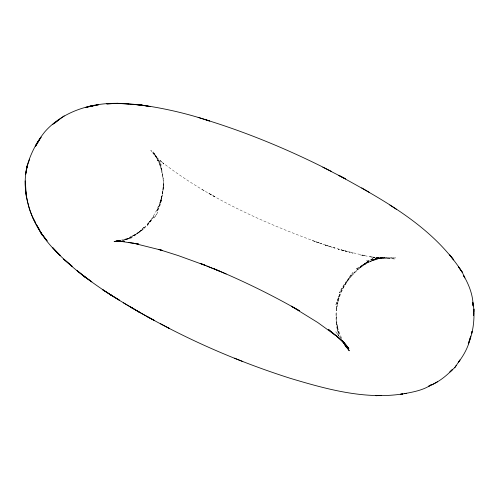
<?xml version="1.0" encoding="UTF-8"?>
<svg xmlns="http://www.w3.org/2000/svg" width="499" height="499" viewBox="0 0 499 499"><rect width="100%" height="100%" fill="white"/><g stroke="black" fill="none" stroke-linecap="round" stroke-linejoin="round"><path stroke-width="0.37" stroke-dasharray="2.5 1.87" d="M163.435 186.932L163.678 180.601L162.936 190.967L159.842 203.654L162.736 192.065L163.61 185.715L162.736 192.065M147.143 225.511L154.434 215.674L151.447 220.352L147.143 225.511L142.358 230.133M366.865 262.056L373.751 257.983C359.218 266.023 346.624 277.856 339.332 292.907C346.025 280.999 355.194 270.689 366.653 263.123L358.887 268.375L364.052 264.801L376.901 258.145L370.139 261.694L382.446 257.372L372.454 260.397L364.613 263.366L372.454 260.397L384.972 257.465L375.897 258.738L371.618 259.742L382.153 257.908L365.162 261.052M368.181 261.276C352.319 271.481 341.004 287.586 335.634 305.55L340.904 291.241L352.674 272.635C345.358 281.879 340.461 292.626 337.205 303.885L339.451 294.285L336.295 310.559L337.411 302.824L336.469 309.343L336.669 308.245L336.126 321.325L338.777 335.802L336.126 321.325L336.008 313.528L337.324 326.596L336.657 323.888L338.316 330.113L341.915 338.971M122.18 240.855L128.636 238.36L122.785 240.624M374.306 259.86L376.146 259.293M121.263 240.156C132.403 237.705 141.641 231.118 148.983 222.641L147.417 224.338L151.652 219.286L148.153 223.483C154.877 215.256 159.256 205.432 162.412 195.358L160.048 202.588C163.466 192.483 164.227 181.63 161.932 171.188M373.951 259.262L379.677 258.195L377.269 258.363L386.257 257.777L395.539 257.921L373.321 257.733L382.165 258.002L369.878 256.773L374.986 257.596L360.465 254.952L365.58 255.806L338.072 249.12L346.649 251.44L325.074 245.003L328.436 246.082L312.586 240.68L321.843 243.849C264.744 223.409 207.977 198.328 160.054 160.647L163.915 164.034L154.996 155.825M123.184 240.262L131.48 237.998L122.86 240.262M385.577 258.07L379.739 257.733L395.245 259.018L385.577 258.07L389.731 258.47M379.514 257.977L383.706 258.532L373.957 257.247M343.387 250.398L353.011 253.143L349.275 252.076M325.074 245.003L334.885 248.122L331.623 247.08M202.001 189.501L205.494 191.491M156.499 157.31L158.47 159.88L161.221 165.1L158.47 159.88L150.823 150.386L155.476 155.794L158.227 160.984L157.266 159.006L162.212 170.926L159.062 161.639L163.329 179.172L160.672 164.689L161.065 166.273M156.355 157.435L152.937 152.831L155.476 155.794L158.227 160.984M339.663 337.174L335.839 331.823L338.933 336.226M341.378 338.771L339.875 336.338L340.942 338.353M161.514 199.756L160.167 204.964L157.459 210.971L161.514 199.756M161.096 200.71L158.919 206.935L156.53 211.925L161.096 200.71M157.815 212.406L154.066 217.988L157.815 212.406M144.161 227.114L140.73 230.869L135.566 234.443L129.466 237.524L140.001 231.723L133.589 236.376L127.42 239.152L132.229 236.975L143.194 229.322L138.672 232.472L144.161 227.114M362.168 265.187L355.644 269.385L368.299 262.262L362.168 265.187M214.713 196.656L208.364 193.094L214.713 196.656M154.515 153.817L152.962 151.733L156.829 157.241L154.515 153.817M339.276 334.355L336.519 326.645L339.276 334.355"/><path stroke-width="0.75" d="M473.701 313.285L473.62 315.399L473.863 309.062L472.753 302.238L473.108 306.024C473.058 295.071 468.96 284.68 463.509 275.361L464.819 277.937L462.274 272.261L458.4 266.728L462.274 272.261C433.382 227.126 384.442 200.517 338.715 175.367L345.607 178.898L322.828 167.202M473.751 311.881L473.863 309.062C474.499 320.926 473.027 332.914 468.268 343.88L470.707 336.058C468.973 345.632 464.419 354.471 458.5 362.143L459.953 359.991L454.832 367.557L449.892 371.955L452.712 369.297C445.938 376.427 438.003 382.546 428.772 386.132L431.735 384.492C423.72 390.075 413.765 391.94 404.29 393.674M471.942 331.498L471.63 333.669L471.954 331.735M27.457 165.331L25.63 174.394L26.578 167.876L27.457 165.331C24.095 177.469 24.682 190.312 27.732 202.419M29.609 159.169L26.578 167.876C30.14 154.621 36.271 142.421 44.891 131.73C56.212 118.818 72.037 110.522 88.629 106.518C108.751 101.416 129.74 103.174 149.981 106.53M39.664 139.252L35.398 146.488L41.111 137.1L35.94 144.779M454.832 367.557L456.279 365.405M52.844 124.363L64.19 115.855M54.142 123.527L59.057 119.579M431.941 384.816L437.486 381.785M406.691 393.281L400.479 394.291L402.88 393.898C364.844 399.83 326.44 389.145 290.231 378.304C234.542 360.559 180.632 336.756 130.376 306.879L139.676 312.38C117.945 299.812 96.482 286.601 77.064 270.608L85.797 277.7L91.828 281.866L82.023 274.643L85.797 277.7C74.077 268.599 62.643 258.944 52.832 247.785L60.441 255.663C39.458 236.751 24.782 209.674 25.287 180.956L26.341 196.793M118.444 240.942L114.121 241.566L120.621 240.905M119.71 240.743L115.824 241.154L120.739 241.26M124.139 241.566L116.928 241.029L120.621 241.173M128.667 103.873L117.302 103.324L106.898 103.911L117.302 103.324L138.822 104.877M124.6 241.541L120.103 241.267L138.622 244.048L128.898 242.508M149.918 106.518L139.358 104.759L134.275 104.422L144.467 105.582L139.358 104.759C163.173 108.015 186.682 113.373 209.486 120.983L198.14 117.377M133.514 243.225L162.169 250.379L158.844 249.45L178.293 255.607L205.663 265.549L200.186 263.322L219.504 271.157L213.36 268.531C242.888 280.787 271.649 294.853 299.388 310.74L291.254 306.149L317.757 322.529L335.908 335.665L328.298 329.309L343.343 341.69L335.69 335.178L346.768 346.019L343.119 341.934L348.882 348.464L343.811 342.464M206.23 119.941C249.344 133.283 291.154 150.785 331.311 171.35M234.499 358.176L242.782 361.532M206.792 266.004L212.268 268.225M220.003 271.356L226.147 273.988M146.6 316.335L154.634 320.601L137.381 311.17M160.372 323.664L169.523 328.523L168.412 327.937M123.309 302.731L133.283 308.638M361.713 187.867L369.347 192.408M396.343 209.262L389.825 205.033M343.449 342.302L346.68 346.412L343.262 341.809M344.173 343.605L349.263 350.778L343.368 342.289M343.356 342.096L345.763 345.838M342.638 341.297L346.724 347.815L343.78 342.85M36.92 225.292L42.552 235.634C36.701 225.292 30.264 215.007 27.944 203.162M37.974 227.238L39.689 230.37M33.071 218.144L35.523 222.691M91.473 106.038L85.379 107.503L98.609 104.74L88.629 106.518L94.798 105.358L91.473 106.038M381.261 395.495L376.021 395.676L381.261 395.495M119.167 300.011L109.262 293.998L119.167 300.011M112.73 296.119L102.744 289.769L112.73 296.119M72.012 266.198L63.76 259.168L72.012 266.198M450.828 256.324L449.718 254.952L453.697 259.923L450.828 256.324M47.062 240.842L40.768 232.609L47.062 240.842"/></g></svg>
